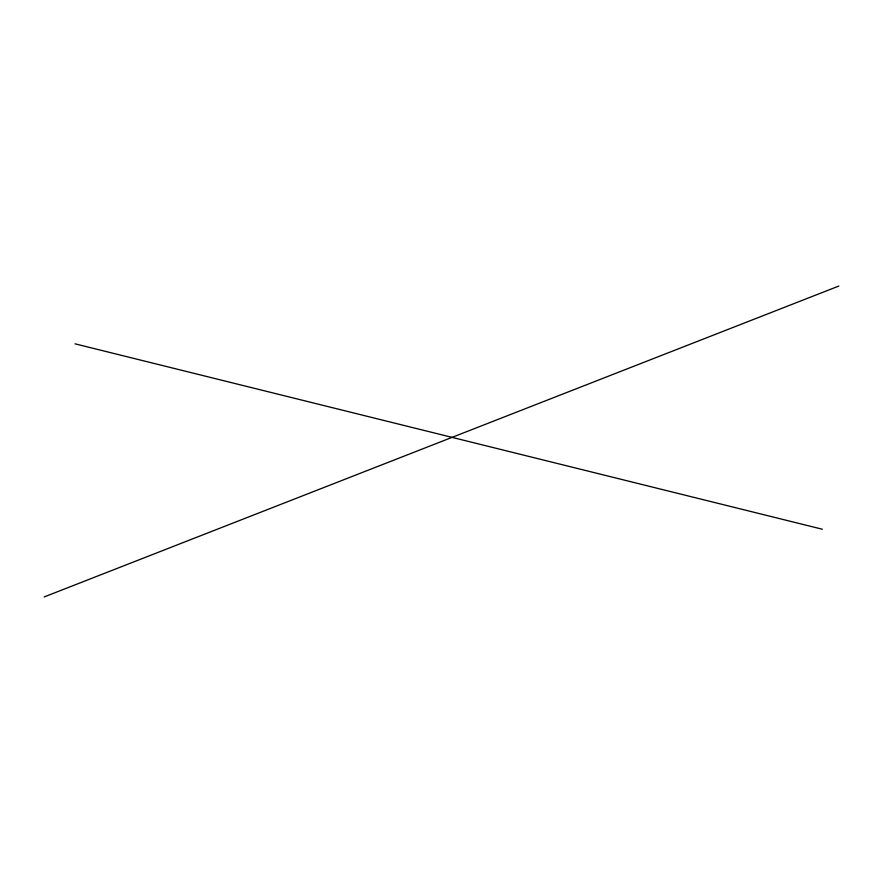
<?xml version="1.0" encoding="UTF-8"?>
<svg xmlns="http://www.w3.org/2000/svg" width="883" height="883" viewBox="0 0 883 883"><rect width="100%" height="100%" fill="white"/><g stroke="black" fill="none" stroke-linecap="round" stroke-linejoin="round"><path stroke-width="1.32" d="M44.15 596.952L838.85 286.048M75.022 343.829L822.349 529.237"/></g></svg>
